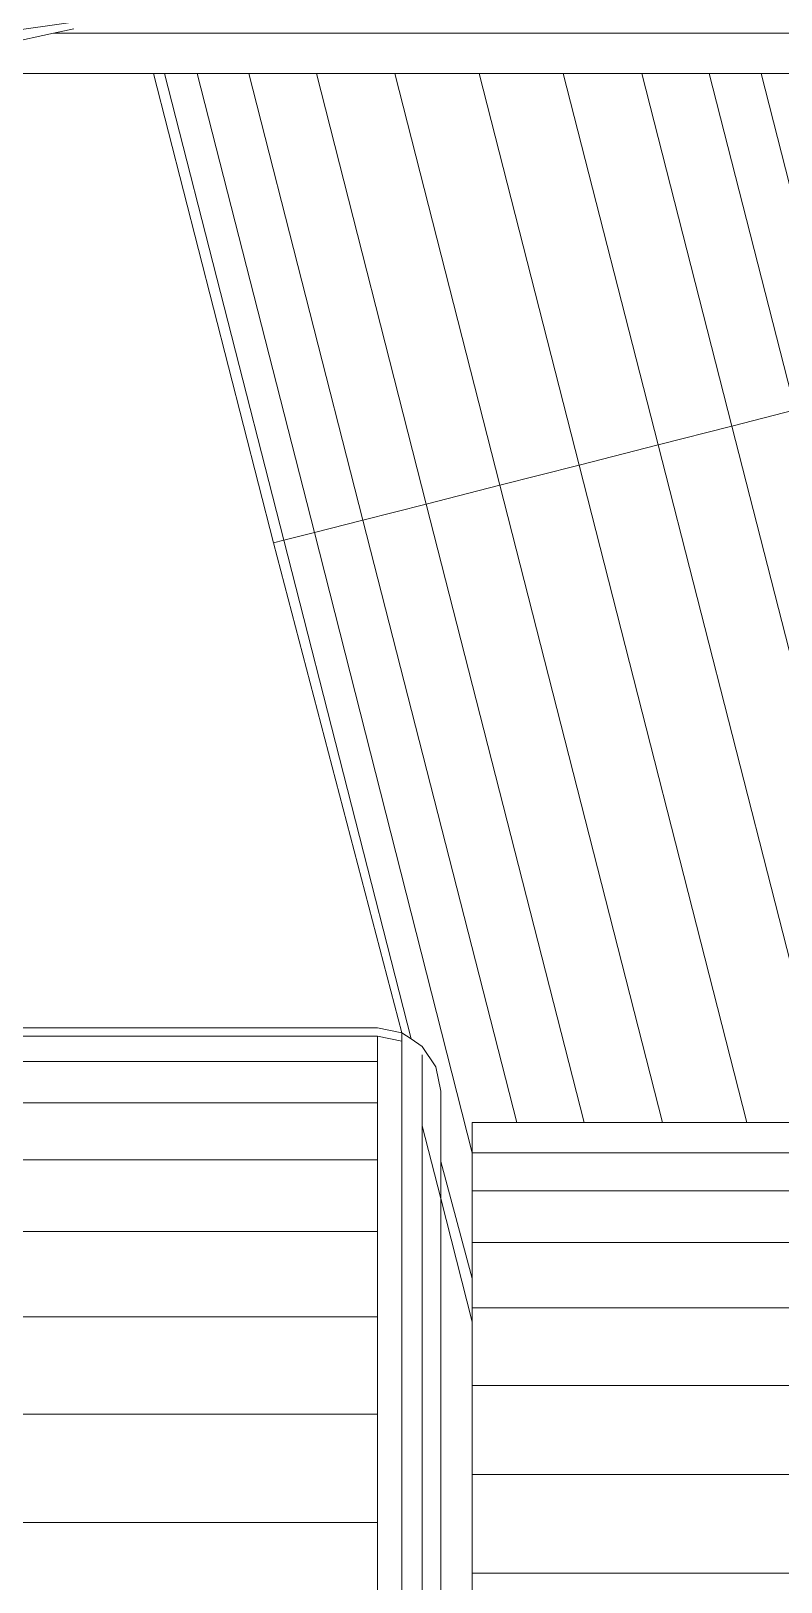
# Model space of a CAD drawing. Header units: millimetres. Extents: x 81693 to 98868, y 6565 to 11437.
# Drawn here: x 95463.746 to 95464.539, y 11217.138 to 11218.778 of the extents above; entities that cross this region are included whole.
import ezdxf

# ---------------------------------------------------------------- set-up
doc = ezdxf.new("R2010")
doc.units = ezdxf.units.MM
doc.layers.add('Moveis', color=1, linetype='Continuous', lineweight=9)
doc.layers.add('Parede Baixa', color=5, linetype='Continuous', lineweight=50)
doc.layers.add('Piso', color=55, linetype='Continuous')

# ---------------------------------------------------------------- blocks, each defined once
blk = doc.blocks.new('o')
at = {"layer": 'Moveis'}
for p, q in [((12555.4803, 3257.8424), (12555.5125, 3257.8355)), ((12555.5125, 3257.8355), (12555.5848, 3257.8199)), ((12554.3393, 3257.7716), (12554.3908, 3257.7716)), ((12554.3908, 3257.7716), (12554.4728, 3257.7716)), ((12554.4728, 3257.7716), (12554.5797, 3257.7716)), ((12554.5797, 3257.7716), (12554.7042, 3257.7716)), ((12554.7042, 3257.7716), (12554.8377, 3257.7716)), ((12554.8377, 3257.7716), (12554.9713, 3257.7716)), ((12554.9713, 3257.7716), (12555.0957, 3257.7716)), ((12555.0957, 3257.7716), (12555.2026, 3257.7716)), ((12555.1638, 3257.027), (12555.3537, 3257.7716)), ((12555.2026, 3257.7716), (12555.2846, 3257.7716)), ((12555.2846, 3257.7716), (12555.3362, 3257.7716)), ((12555.3362, 3257.7716), (12555.3537, 3257.7716)), ((12555.3537, 3257.7716), (12556.0048, 3257.7716)), ((12554.9603, 3256.2502), (12555.1638, 3257.027)), ((12554.9455, 3256.2403), (12554.9603, 3256.2502)), ((12554.9603, 3256.2502), (12554.9986, 3256.2579)), ((12554.9603, 3256.237), (12554.9603, 3256.2502)), ((12554.9986, 3256.2579), (12558.2986, 3256.2579)), ((12554.9062, 3256.196), (12554.9279, 3256.2285)), ((12554.9279, 3256.2285), (12554.9455, 3256.2403)), ((12554.9603, 3256.237), (12554.9603, 3256.1974)), ((12554.8986, 3256.1577), (12554.9062, 3256.196)), ((12554.9279, 3256.2154), (12554.9279, 3256.1764)), ((12554.9603, 3256.1974), (12554.9603, 3256.1321)), ((12554.9279, 3256.1764), (12554.9279, 3256.1712)), ((12554.9279, 3256.1712), (12554.9279, 3256.1119)), ((12554.8986, 3256.1577), (12554.8986, 3256.0564)), ((12554.9603, 3256.1321), (12554.9603, 3256.0422)), ((12554.2797, 3256.1079), (12554.4133, 3256.1079)), ((12554.4133, 3256.1079), (12554.5468, 3256.1079)), ((12554.5468, 3256.1079), (12554.6713, 3256.1079)), ((12554.6713, 3256.1079), (12554.7781, 3256.1079)), ((12554.7781, 3256.1079), (12554.8486, 3256.1079)), ((12554.8486, 3256.0957), (12554.8486, 3256.1079)), ((12554.8486, 3256.0957), (12554.8486, 3256.0595)), ((12554.8986, 3255.9875), (12554.9279, 3256.1023)), ((12554.9279, 3256.1119), (12554.9279, 3256.1023)), ((12554.9279, 3256.1023), (12554.9279, 3256.0231)), ((12554.8486, 3255.9997), (12554.8486, 3256.0595)), ((12554.8986, 3256.046), (12554.8986, 3256.0564)), ((12554.8986, 3256.046), (12554.8986, 3255.9875)), ((12554.9279, 3256.0231), (12554.9279, 3255.9114)), ((12554.9603, 3256.0422), (12554.9603, 3255.9289)), ((12554.8486, 3255.9174), (12554.8486, 3255.9997)), ((12554.8486, 3255.7915), (12554.8986, 3255.9875)), ((12554.8986, 3254.9097), (12554.8986, 3255.9875)), ((12554.9603, 3255.9289), (12554.9603, 3255.7943)), ((12554.8486, 3255.8604), (12554.8486, 3255.9174)), ((12554.9279, 3255.9114), (12554.9279, 3255.7784)), ((12554.8486, 3255.8138), (12554.8486, 3255.8604)), ((12554.8486, 3255.7915), (12554.8486, 3255.8138)), ((12554.8486, 3255.6905), (12554.8486, 3255.7915)), ((12554.9279, 3255.7784), (12554.9279, 3255.6264)), ((12554.9603, 3255.7943), (12554.9603, 3255.6403)), ((12554.8486, 3255.5495), (12554.8486, 3255.6905)), ((12554.9603, 3255.6403), (12554.9603, 3255.4693)), ((12554.9279, 3255.6264), (12554.9279, 3255.4577)), ((12554.8486, 3255.393), (12554.8486, 3255.5495)), ((12554.9279, 3255.4577), (12554.9279, 3255.2749)), ((12554.9603, 3255.4693), (12554.9603, 3255.2842)), ((12554.8486, 3255.2236), (12554.8486, 3255.393))]:
    blk.add_line(p, q, dxfattribs=at)
for points, invisible_edges in [([(12555.6153, 3258.2078), (12555.6063, 3257.8355), (12555.47, 3257.8546)], 1), ([(12552.0413, 3257.8355), (12555.1252, 3257.9503), (12555.2938, 3257.8971)], 13), ([(12552.0413, 3257.8355), (12555.4803, 3257.8424), (12555.5125, 3257.8355)], 1), ([(12552.0413, 3257.7716), (12555.5125, 3257.8355), (12554.3217, 3257.7716)], 3), ([(12554.3217, 3257.7716), (12555.5125, 3257.8355), (12554.3393, 3257.7716)], 3), ([(12554.3393, 3257.7716), (12555.5125, 3257.8355), (12554.3908, 3257.7716)], 3), ([(12554.3908, 3257.7716), (12555.5125, 3257.8355), (12554.4728, 3257.7716)], 3), ([(12554.4728, 3257.7716), (12555.5125, 3257.8355), (12554.5797, 3257.7716)], 3), ([(12554.5797, 3257.7716), (12555.5125, 3257.8355), (12554.7042, 3257.7716)], 3), ([(12554.7042, 3257.7716), (12555.5125, 3257.8355), (12554.8377, 3257.7716)], 3), ([(12554.8377, 3257.7716), (12555.5125, 3257.8355), (12554.9713, 3257.7716)], 3), ([(12554.9713, 3257.7716), (12555.5125, 3257.8355), (12555.0957, 3257.7716)], 3), ([(12555.0957, 3257.7716), (12555.5125, 3257.8355), (12555.2026, 3257.7716)], 3), ([(12555.2026, 3257.7716), (12555.5125, 3257.8355), (12555.2846, 3257.7716)], 3), ([(12555.2846, 3257.7716), (12555.5125, 3257.8355), (12555.3362, 3257.7716)], 3), ([(12555.3362, 3257.7716), (12555.5125, 3257.8355), (12555.3537, 3257.7716)], 3), ([(12555.3537, 3257.7716), (12555.5125, 3257.8355), (12555.5848, 3257.8199)], 13), ([(12555.3537, 3257.7716), (12555.5848, 3257.8199), (12556.0048, 3257.7716)], 3), ([(12554.2597, 3257.2576), (12554.3393, 3257.7716), (12554.3908, 3257.7716)], 1), ([(12554.3908, 3257.7716), (12554.3367, 3257.238), (12554.2597, 3257.2576)], 1), ([(12554.3367, 3257.238), (12554.3908, 3257.7716), (12554.4728, 3257.7716)], 1), ([(12554.4728, 3257.7716), (12554.437, 3257.2124), (12554.3367, 3257.238)], 1), ([(12554.437, 3257.2124), (12554.4728, 3257.7716), (12554.5797, 3257.7716)], 1), ([(12554.5797, 3257.7716), (12554.5539, 3257.1825), (12554.437, 3257.2124)], 1), ([(12554.5539, 3257.1825), (12554.5797, 3257.7716), (12554.7042, 3257.7716)], 1), ([(12554.7042, 3257.7716), (12554.6793, 3257.1506), (12554.5539, 3257.1825)], 1), ([(12554.6793, 3257.1506), (12554.7042, 3257.7716), (12554.8377, 3257.7716)], 1), ([(12554.8377, 3257.7716), (12554.8047, 3257.1186), (12554.6793, 3257.1506)], 1), ([(12554.8047, 3257.1186), (12554.8377, 3257.7716), (12554.9713, 3257.7716)], 1), ([(12554.9713, 3257.7716), (12554.9215, 3257.0888), (12554.8047, 3257.1186)], 1), ([(12554.9215, 3257.0888), (12554.9713, 3257.7716), (12555.0957, 3257.7716)], 1), ([(12555.0957, 3257.7716), (12555.0219, 3257.0632), (12554.9215, 3257.0888)], 1), ([(12555.0219, 3257.0632), (12555.0957, 3257.7716), (12555.2026, 3257.7716)], 1), ([(12555.2026, 3257.7716), (12555.0988, 3257.0435), (12555.0219, 3257.0632)], 1), ([(12555.0988, 3257.0435), (12555.2026, 3257.7716), (12555.2846, 3257.7716)], 1), ([(12555.2846, 3257.7716), (12555.1472, 3257.0312), (12555.0988, 3257.0435)], 1), ([(12555.1472, 3257.0312), (12555.2846, 3257.7716), (12555.3362, 3257.7716)], 1), ([(12555.3362, 3257.7716), (12555.1638, 3257.027), (12555.1472, 3257.0312)], 1), ([(12558.2986, 3256.2579), (12555.1638, 3257.027), (12555.3537, 3257.7716)], 13), ([(12558.2986, 3256.2579), (12555.1638, 3257.027), (12555.3537, 3257.7716)], 13), ([(12558.2986, 3256.2579), (12555.1638, 3257.027), (12555.3537, 3257.7716)], 13), ([(12558.2986, 3256.2579), (12555.1638, 3257.027), (12555.3537, 3257.7716)], 13), ([(12558.2986, 3256.2579), (12555.1638, 3257.027), (12555.3537, 3257.7716)], 13), ([(12555.1638, 3257.027), (12555.3362, 3257.7716), (12555.3537, 3257.7716)], 1), ([(12558.2986, 3256.2579), (12555.3537, 3257.7716), (12556.0048, 3257.7716)], 13), ([(12558.2986, 3256.2579), (12555.3537, 3257.7716), (12556.0048, 3257.7716)], 13), ([(12558.2986, 3256.2579), (12555.3537, 3257.7716), (12556.0048, 3257.7716)], 13), ([(12558.2986, 3256.2579), (12555.3537, 3257.7716), (12556.0048, 3257.7716)], 13), ([(12558.2986, 3256.2579), (12555.3537, 3257.7716), (12556.0048, 3257.7716)], 13), ([(12554.1553, 3256.1079), (12554.3367, 3257.238), (12554.437, 3257.2124)], 1), ([(12554.437, 3257.2124), (12554.2797, 3256.1079), (12554.1553, 3256.1079)], 1), ([(12554.2797, 3256.1079), (12554.437, 3257.2124), (12554.5539, 3257.1825)], 1), ([(12554.5539, 3257.1825), (12554.4133, 3256.1079), (12554.2797, 3256.1079)], 1), ([(12554.4133, 3256.1079), (12554.5539, 3257.1825), (12554.6793, 3257.1506)], 1), ([(12554.6793, 3257.1506), (12554.5468, 3256.1079), (12554.4133, 3256.1079)], 1), ([(12554.5468, 3256.1079), (12554.6793, 3257.1506), (12554.8047, 3257.1186)], 1), ([(12554.8047, 3257.1186), (12554.6713, 3256.1079), (12554.5468, 3256.1079)], 1), ([(12554.6713, 3256.1079), (12554.8047, 3257.1186), (12554.9215, 3257.0888)], 1), ([(12554.9215, 3257.0888), (12554.7781, 3256.1079), (12554.6713, 3256.1079)], 1), ([(12554.7781, 3256.1079), (12554.9215, 3257.0888), (12555.0219, 3257.0632)], 1), ([(12555.0219, 3257.0632), (12554.8486, 3256.1079), (12554.7781, 3256.1079)], 1), ([(12554.8486, 3256.1079), (12555.0219, 3257.0632), (12554.8486, 3256.0957)], 3), ([(12554.8486, 3256.0957), (12555.0219, 3257.0632), (12554.8486, 3256.0595)], 3), ([(12554.8486, 3256.0595), (12555.0219, 3257.0632), (12555.0988, 3257.0435)], 1), ([(12555.0988, 3257.0435), (12554.8486, 3255.9997), (12554.8486, 3256.0595)], 1), ([(12554.9062, 3256.196), (12555.0988, 3257.0435), (12554.9279, 3256.2285)], 3), ([(12554.9279, 3256.2285), (12555.0988, 3257.0435), (12554.9455, 3256.2403)], 3), ([(12554.9455, 3256.2403), (12555.0988, 3257.0435), (12555.1472, 3257.0312)], 1), ([(12555.1472, 3257.0312), (12554.9603, 3256.2502), (12554.9455, 3256.2403)], 1), ([(12554.9603, 3256.2502), (12555.1472, 3257.0312), (12555.1638, 3257.027)], 1), ([(12555.1638, 3257.027), (12554.9986, 3256.2579), (12554.9603, 3256.2502)], 1), ([(12555.1638, 3257.027), (12554.9986, 3256.2579), (12554.9603, 3256.2502)], 1), ([(12555.1638, 3257.027), (12554.9986, 3256.2579), (12554.9603, 3256.2502)], 1), ([(12555.1638, 3257.027), (12554.9986, 3256.2579), (12554.9603, 3256.2502)], 1), ([(12555.1638, 3257.027), (12554.9986, 3256.2579), (12554.9603, 3256.2502)], 1), ([(12554.9986, 3256.2579), (12555.1638, 3257.027), (12558.2986, 3256.2579)], 3), ([(12554.9986, 3256.2579), (12555.1638, 3257.027), (12558.2986, 3256.2579)], 3), ([(12554.9986, 3256.2579), (12555.1638, 3257.027), (12558.2986, 3256.2579)], 3), ([(12554.9986, 3256.2579), (12555.1638, 3257.027), (12558.2986, 3256.2579)], 3), ([(12554.9986, 3256.2579), (12555.1638, 3257.027), (12558.2986, 3256.2579)], 3), ([(12554.9986, 3256.2579), (12554.9603, 3256.237), (12554.9603, 3256.2502)], 1), ([(12554.9603, 3256.237), (12554.9986, 3256.2579), (12554.9986, 3256.2446)], 3), ([(12554.9986, 3256.2446), (12554.9986, 3256.2579), (12558.2986, 3256.2579)], 13), ([(12554.9986, 3256.2446), (12558.2986, 3256.2579), (12558.2986, 3256.2446)], 3), ([(12558.2986, 3256.2446), (12554.9986, 3256.2048), (12554.9986, 3256.2446)], 1), ([(12554.9986, 3256.2048), (12558.2986, 3256.2446), (12558.2986, 3256.2048)], 1), ([(12554.8486, 3255.9997), (12554.9062, 3256.196), (12554.8986, 3256.1577)], 13), ([(12558.2986, 3256.2048), (12554.9986, 3256.1392), (12554.9986, 3256.2048)], 1), ([(12554.9986, 3256.1392), (12558.2986, 3256.2048), (12558.2986, 3256.1392)], 1), ([(12554.8986, 3256.046), (12554.8986, 3256.1577), (12554.8986, 3256.0564)], 1), ([(12558.2986, 3256.1392), (12554.9986, 3256.0488), (12554.9986, 3256.1392)], 1), ([(12554.9986, 3256.0488), (12558.2986, 3256.1392), (12558.2986, 3256.0488)], 1), ([(12554.9279, 3256.1023), (12554.8986, 3254.9097), (12554.8986, 3255.9875)], 1), ([(12554.8986, 3254.9097), (12554.9279, 3256.1023), (12554.9098, 3254.8826)], 3), ([(12554.9098, 3254.8826), (12554.9279, 3256.1023), (12554.9279, 3256.0231)], 13), ([(12553.7286, 3255.9997), (12553.8849, 3256.0595), (12554.8486, 3255.9997)], 3), ([(12554.8486, 3255.9997), (12553.8849, 3256.0595), (12553.9025, 3256.0595)], 13), ([(12554.8486, 3255.9997), (12553.9025, 3256.0595), (12553.954, 3256.0595)], 13), ([(12554.8486, 3255.9997), (12553.954, 3256.0595), (12554.036, 3256.0595)], 13), ([(12554.8486, 3255.9997), (12554.036, 3256.0595), (12554.1429, 3256.0595)], 13), ([(12554.8486, 3255.9997), (12554.1429, 3256.0595), (12554.2674, 3256.0595)], 13), ([(12554.8486, 3255.9997), (12554.2674, 3256.0595), (12554.4009, 3256.0595)], 13), ([(12554.8486, 3255.9997), (12554.4009, 3256.0595), (12554.5345, 3256.0595)], 13), ([(12554.8486, 3255.9997), (12554.5345, 3256.0595), (12554.6589, 3256.0595)], 13), ([(12554.8486, 3255.9997), (12554.6589, 3256.0595), (12554.7658, 3256.0595)], 13), ([(12554.8486, 3255.9997), (12554.7658, 3256.0595), (12554.8486, 3256.0595)], 1), ([(12558.2986, 3256.0488), (12554.9986, 3255.9351), (12554.9986, 3256.0488)], 1), ([(12554.9986, 3255.9351), (12558.2986, 3256.0488), (12558.2986, 3255.9351)], 1), ([(12554.8486, 3255.9174), (12554.8986, 3256.046), (12554.8486, 3255.8604)], 1), ([(12554.8986, 3256.046), (12554.8486, 3255.9174), (12554.8486, 3255.9997)], 13), ([(12554.9279, 3255.6264), (12554.9279, 3256.0231), (12554.9279, 3255.7784)], 3), ([(12554.9279, 3255.9114), (12554.9279, 3255.7784), (12554.9279, 3256.0231)], 2), ([(12553.7286, 3255.9997), (12554.8486, 3255.9174), (12553.7286, 3255.9174)], 1), ([(12554.8486, 3255.9174), (12553.7286, 3255.9997), (12554.8486, 3255.9997)], 1), ([(12554.8986, 3255.9875), (12554.8486, 3255.6905), (12554.8486, 3255.7915)], 1), ([(12554.8486, 3255.2236), (12554.8986, 3255.9875), (12554.8486, 3255.0438)], 3), ([(12554.8486, 3255.0438), (12554.8986, 3255.9875), (12554.8486, 3255.0304)], 3), ([(12554.8486, 3255.0304), (12554.8986, 3255.9875), (12554.8986, 3254.9097)], 1), ([(12554.9986, 3255.9351), (12558.2986, 3255.7998), (12554.9986, 3255.7998)], 1), ([(12558.2986, 3255.7998), (12554.9986, 3255.9351), (12558.2986, 3255.9351)], 1), ([(12553.7286, 3255.9174), (12554.8486, 3255.8138), (12553.7286, 3255.8138)], 1), ([(12554.8486, 3255.8138), (12553.7286, 3255.9174), (12554.8486, 3255.8604)], 3), ([(12554.8486, 3255.8604), (12553.7286, 3255.9174), (12554.8486, 3255.9174)], 1), ([(12553.7286, 3255.8138), (12554.8486, 3255.6905), (12553.7286, 3255.6905)], 1), ([(12554.8486, 3255.6905), (12553.7286, 3255.8138), (12554.8486, 3255.8138)], 13), ([(12554.8486, 3255.6905), (12554.8486, 3255.8138), (12554.8486, 3255.7915)], 1), ([(12558.2986, 3255.7998), (12554.9986, 3255.6451), (12554.9986, 3255.7998)], 1), ([(12554.9986, 3255.6451), (12558.2986, 3255.7998), (12558.2986, 3255.6451)], 1), ([(12554.8486, 3255.6905), (12553.7286, 3255.5495), (12553.7286, 3255.6905)], 1), ([(12553.7286, 3255.5495), (12554.8486, 3255.6905), (12554.8486, 3255.5495)], 1), ([(12554.8486, 3255.6905), (12554.8486, 3255.393), (12554.8486, 3255.5495)], 1), ([(12554.8486, 3255.393), (12554.8486, 3255.6905), (12554.8486, 3255.2236)], 3), ([(12558.2986, 3255.6451), (12554.9986, 3255.4734), (12554.9986, 3255.6451)], 1), ([(12554.9986, 3255.4734), (12558.2986, 3255.6451), (12558.2986, 3255.4734)], 1), ([(12554.9279, 3255.2749), (12554.9279, 3255.6264), (12554.9279, 3255.4577)], 1), ([(12554.8486, 3255.393), (12553.7286, 3255.4852), (12553.7286, 3255.5495)], 13), ([(12554.8486, 3255.393), (12553.7286, 3255.5495), (12554.8486, 3255.5495)], 1), ([(12553.7286, 3255.4852), (12554.8486, 3255.393), (12553.7286, 3255.393)], 1), ([(12558.2986, 3255.4734), (12554.9986, 3255.2874), (12554.9986, 3255.4734)], 1), ([(12554.9986, 3255.2874), (12558.2986, 3255.4734), (12558.2986, 3255.2874)], 1), ([(12554.8486, 3255.393), (12553.7286, 3255.2236), (12553.7286, 3255.393)], 1), ([(12553.7286, 3255.2236), (12554.8486, 3255.393), (12554.8486, 3255.2236)], 1)]:
    blk.add_3dface(points, dxfattribs=dict(at, invisible_edges=invisible_edges))

msp = doc.modelspace()

# ---------------------------------------------------------------- hatches: boundary and pattern name
at = {"layer": 'Piso'}
h = msp.add_hatch(dxfattribs=at)
h.set_pattern_fill('ANSI37', color=256, scale=13.333333, angle=45)
h.set_pattern_definition([(90, (-2063.007, 2975), (-42.333333, 1e-14), []), (180, (-2063.007, 2975), (-1e-14, -42.333333), [])])
h.paths.add_polyline_path([(95431.8933, 11209.806), (95433.214, 11210.1231), (95434.567, 11210.2433), (95461.4779, 11210.2433), (95461.4779, 11199.3876), (95462.8133, 11199.3876), (95462.8133, 11199.4729), (95462.8133, 11199.4894), (95462.8133, 11200.5758), (95462.9441, 11200.5758), (95464.1445, 11200.5758), (95464.1445, 11200.7092), (95464.1445, 11201.3294), (95464.2696, 11201.4924), (95464.4779, 11201.5786), (95464.4779, 11201.5542), (95465.853, 11201.5542), (95466.0791, 11201.3807), (95466.0791, 11214.8768), (95465.4675, 11214.8768), (95465.3705, 11214.7524), (95465.2061, 11214.6864), (95465.0307, 11214.7122), (95464.8912, 11214.8229), (95464.8104, 11215.0254), (95464.8274, 11215.0031), (95464.7294, 11215.3873), (95464.6821, 11215.5728), (95464.2135, 11215.5702), (95464.1127, 11215.419), (95464.1127, 11215.4701), (95462.6464, 11215.4701), (95462.6464, 11214.0039), (95462.5427, 11214.0039), (95462.5272, 11214.0039), (95462.5095, 11214.0039), (95462.4226, 11214.0039), (95462.3985, 11214.0039), (95462.3742, 11214.0039), (95462.2829, 11214.0039), (95462.2632, 11214.0039), (95462.2455, 11214.0039), (95462.2301, 11214.0039), (95462.1992, 11214.0039), (95462.1264, 11214.0039), (95462.1264, 11215.4701), (95461.846, 11215.4701), (95461.846, 11217.7235), (95464.1369, 11217.7235), (95464.0026, 11218.2362), (95463.8759, 11218.7327), (95463.4418, 11218.7327), (95463.4067, 11218.7241), (95463.207, 11218.665), (95462.9706, 11218.649), (95462.8347, 11218.6191), (95462.5621, 11218.5664), (95462.1173, 11218.4982), (95461.7273, 11218.4568), (95461.7272, 11218.4579), (95461.2563, 11218.4406), (95461.2492, 11218.4622), (95460.7626, 11218.4622), (95460.7417, 11218.4622), (95460.4596, 11218.4622), (95460.4501, 11218.4823), (95460.3443, 11218.5533), (95460.2767, 11218.7055), (95460.2534, 11218.7498), (95460.196, 11218.9768), (95460.1519, 11219.2729), (95460.1241, 11219.6179), (95460.1145, 11219.9883), (95460.1243, 11220.3773), (95460.1253, 11220.3774), (95460.1542, 11220.7403), (95460.1567, 11220.7406), (95460.2028, 11221.0525), (95460.2084, 11221.0535), (95460.2897, 11221.3774), (95460.4643, 11221.5197), (95460.7417, 11221.5197), (95461.3481, 11221.5197), (95461.3578, 11221.5253), (95461.743, 11221.5111), (95462.1882, 11221.4638), (95462.189, 11221.4604), (95462.66, 11221.3882), (95462.6614, 11221.3859), (95462.673, 11221.3818), (95462.9527, 11221.3277), (95462.9706, 11221.3206), (95463.22, 11221.3037), (95463.1919, 11221.4137), (95463.1363, 11221.6318), (95463.2168, 11221.822), (95463.3585, 11221.9287), (95463.5344, 11221.9495), (95463.6974, 11221.8789), (95463.7946, 11221.7481), (95463.8379, 11221.5785), (95463.9264, 11221.2317), (95466.0791, 11221.2317), (95466.0791, 11224.7209), (95376.0791, 11224.7209), (95376.0791, 11200.57), (95425.3597, 11199.2801), (95425.398, 11200.3999), (95425.493, 11201.7866), (95425.7081, 11203.1278), (95426.1174, 11204.423), (95426.7119, 11205.6443), (95427.479, 11206.7653), (95428.402, 11207.7619), (95429.461, 11208.6125), (95430.6332, 11209.2988)])

# ---------------------------------------------------------------- block references
at = {"layer": 'Parede Baixa', "xscale": -0.6666666666666666, "yscale": 0.6666666666666666, "zscale": 0.6666666666666666}
msp.add_blockref('o', (103834.1117, 9046.8849), dxfattribs=at)

doc.saveas('drawing.dxf')
